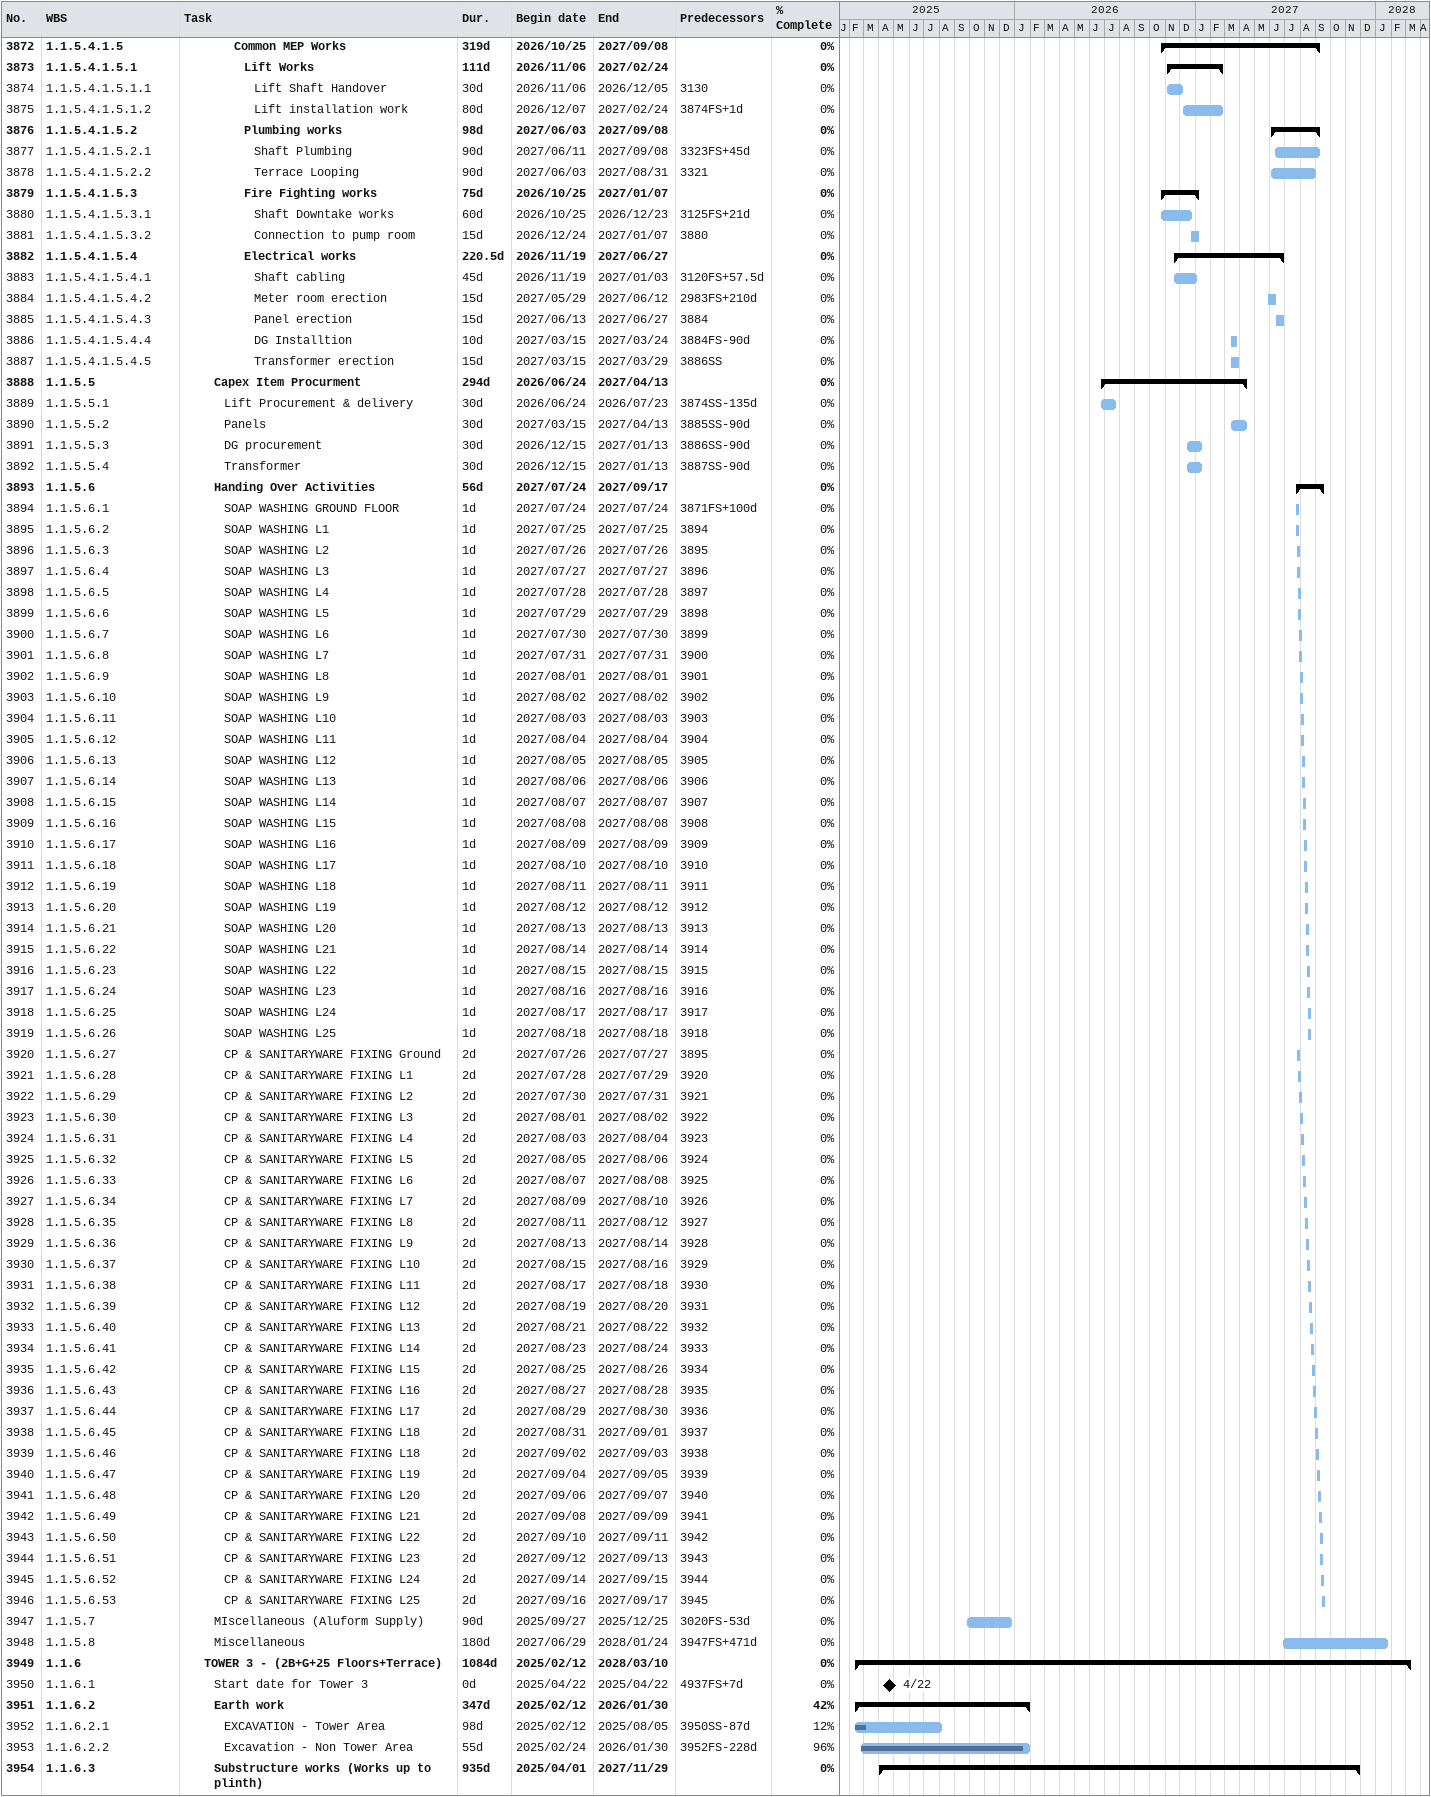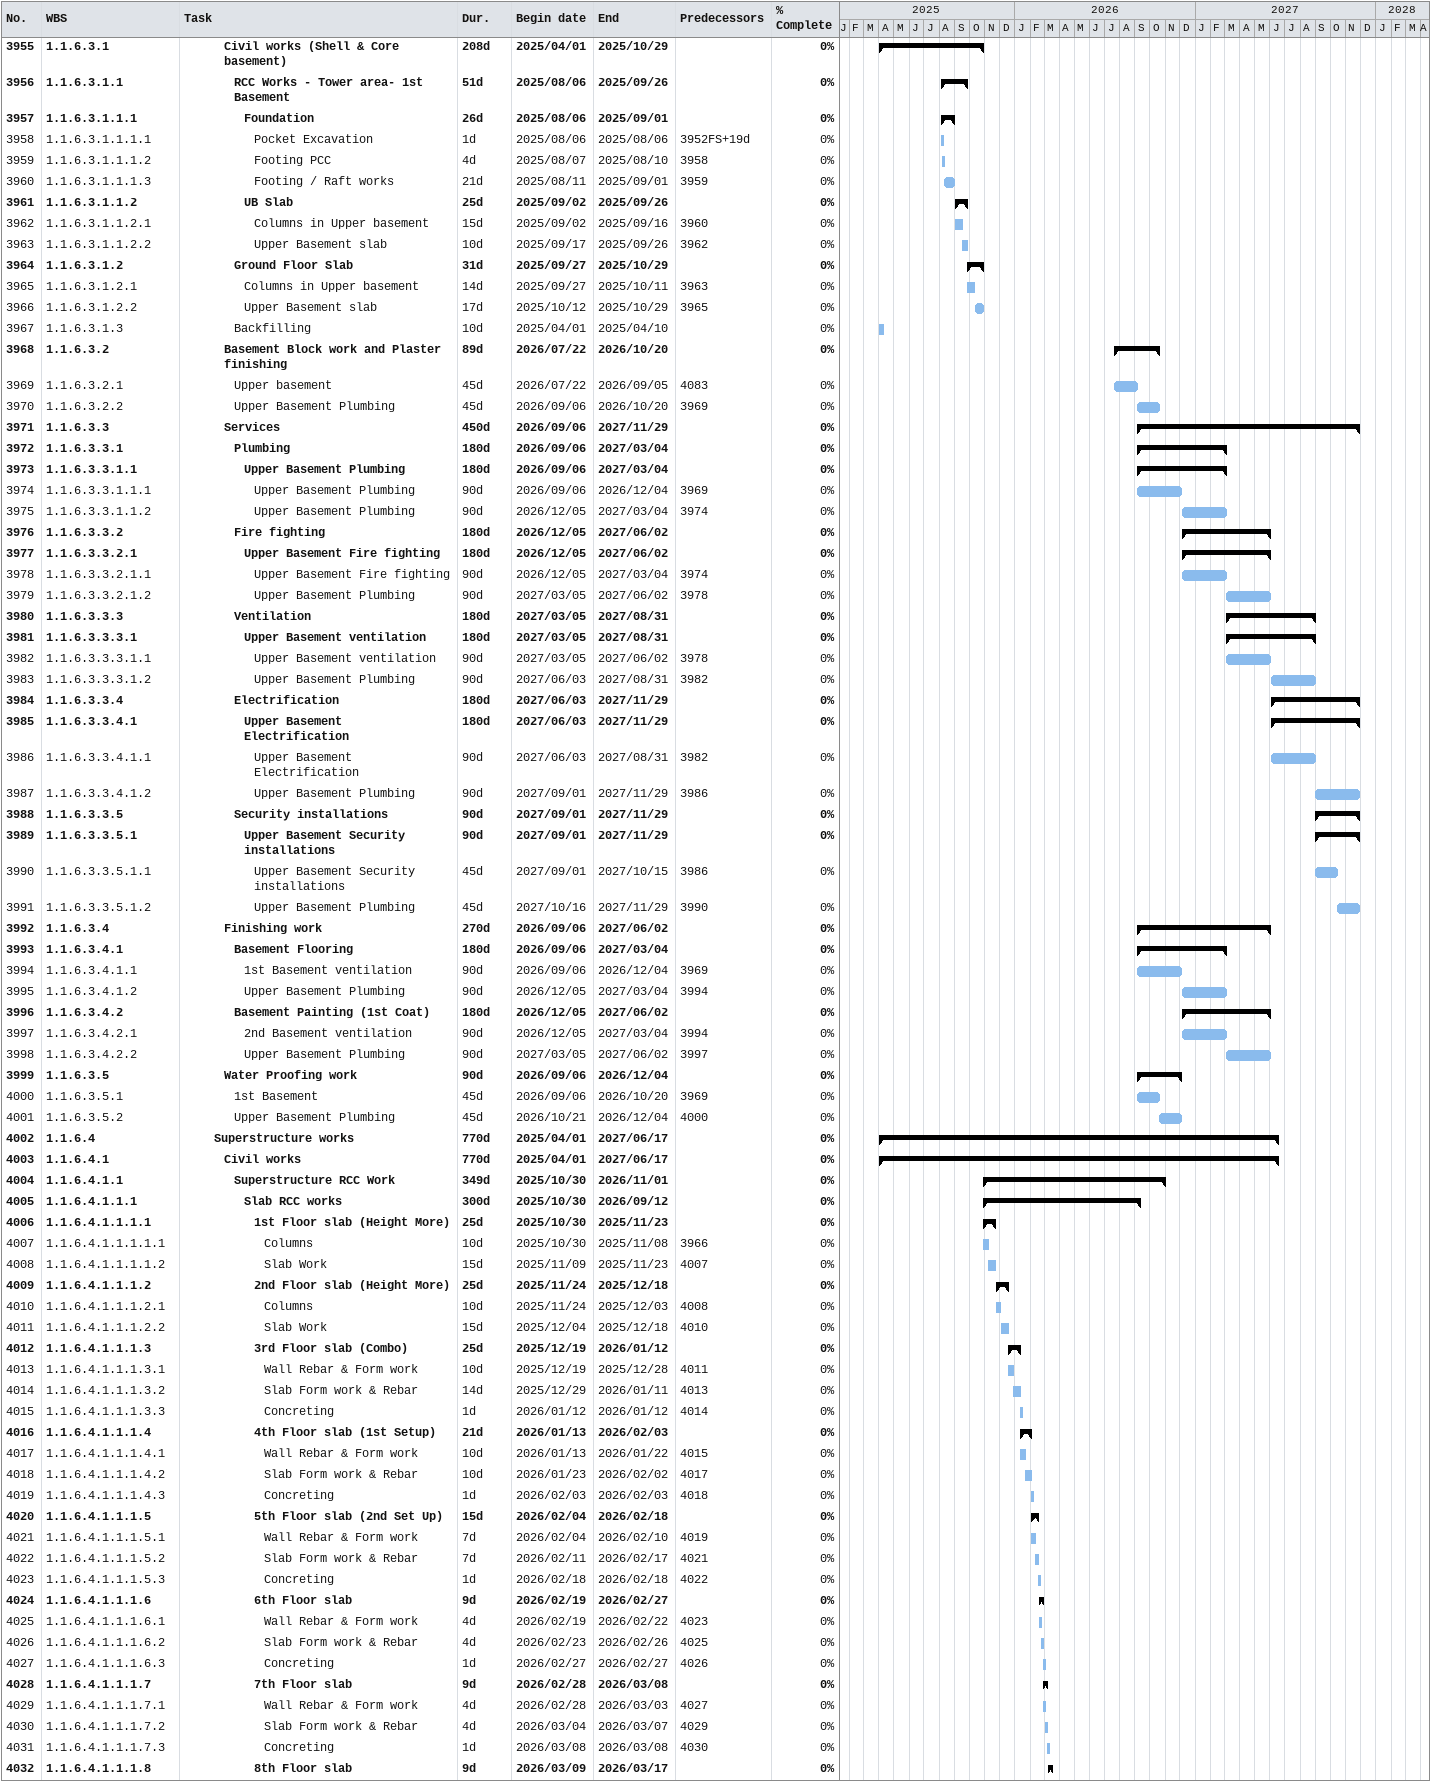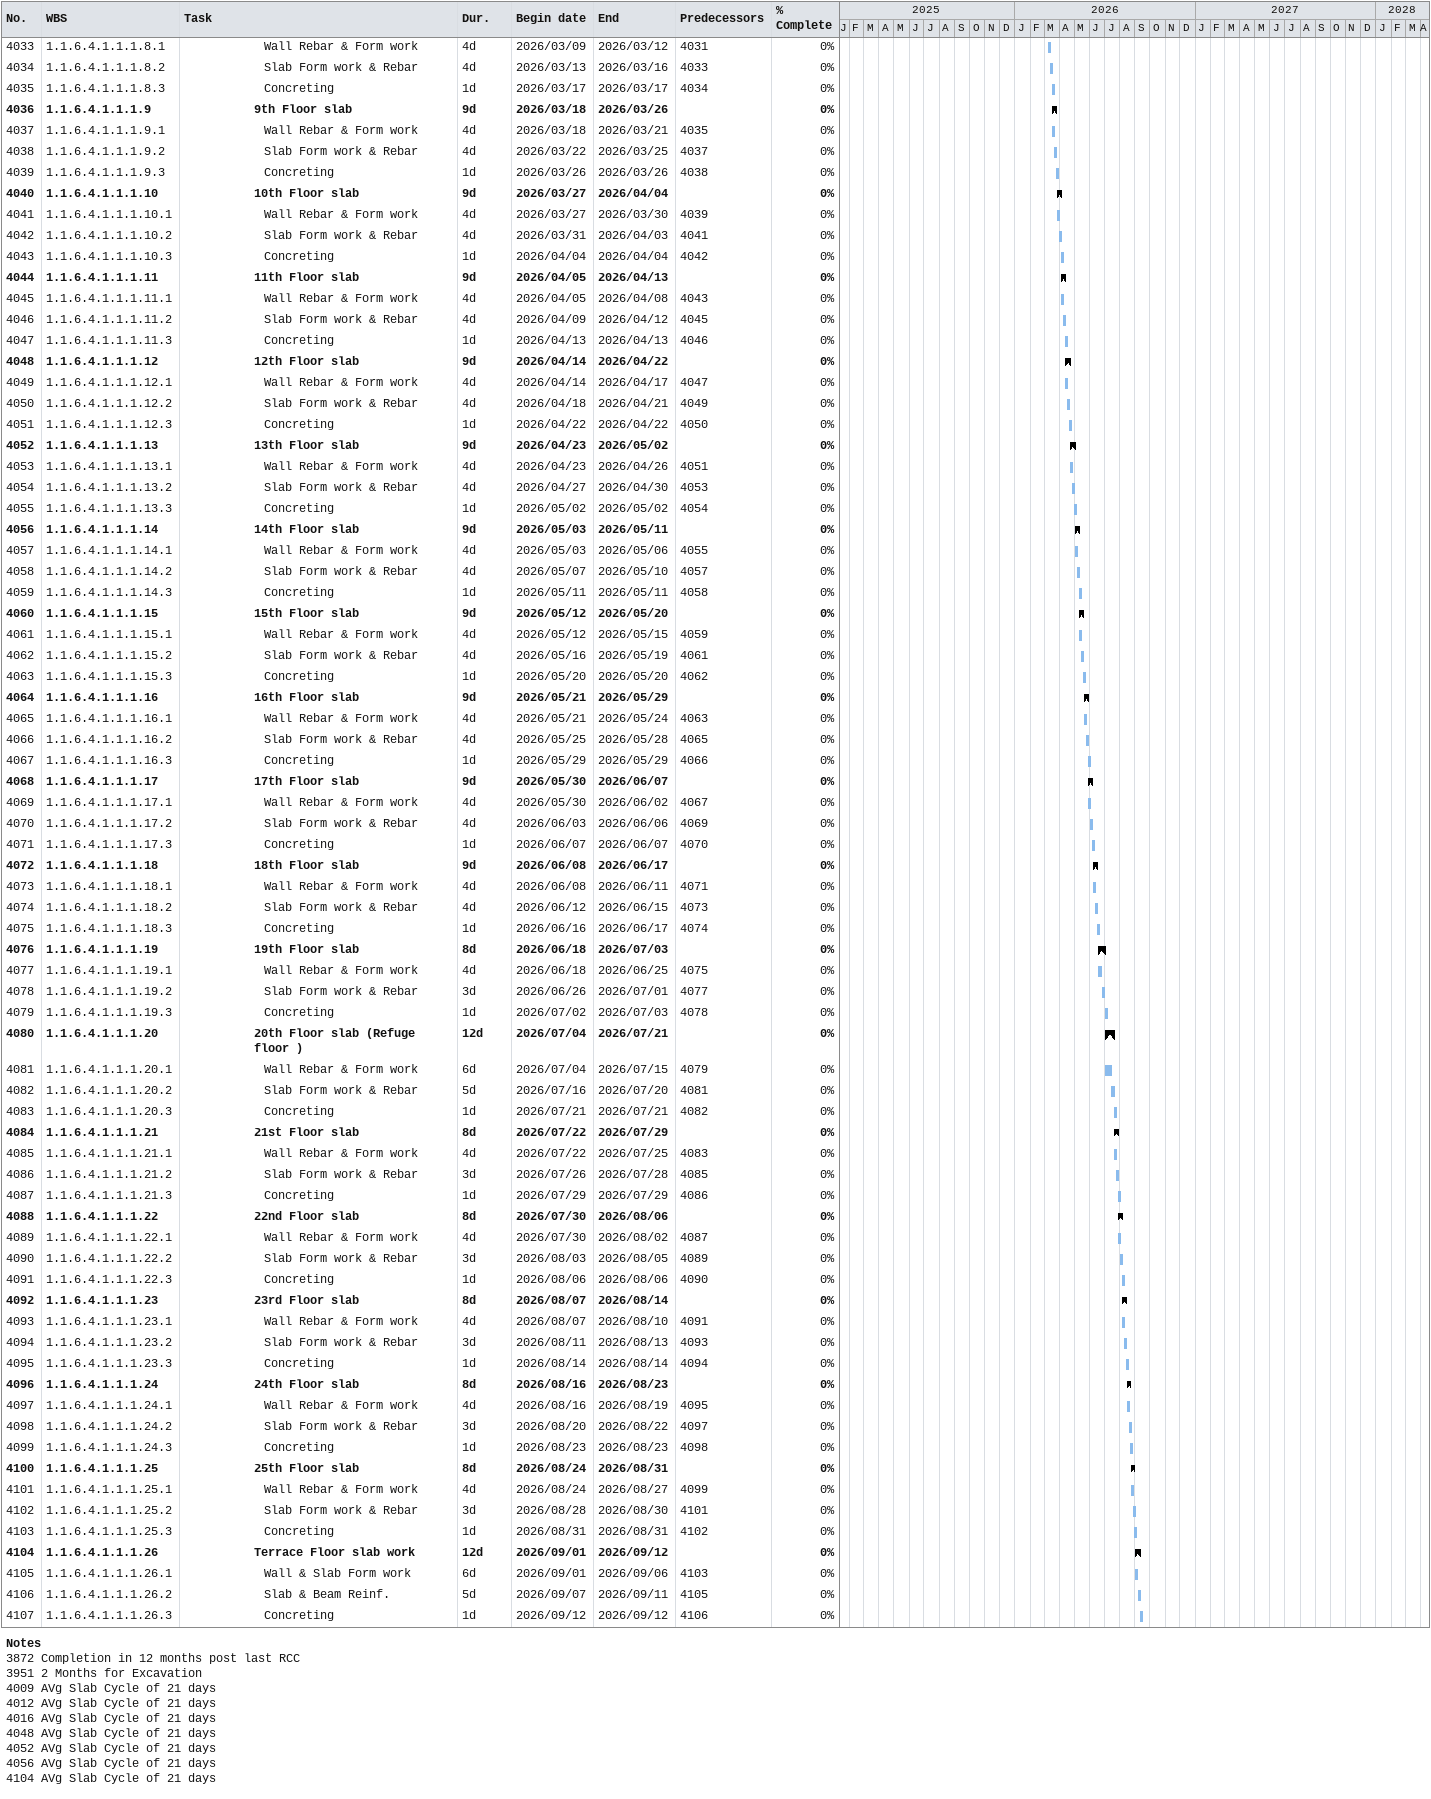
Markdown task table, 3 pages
| ID | WBS | Task | Duration | Start | Finish | Predecessors | % complete |
|---|---|---|---|---|---|---|---|
| 3872 | 1.1.5.4.1.5 | **Common MEP Works** | 319d | 2026-10-25 | 2027-09-08 |  | 0 |
| 3873 | 1.1.5.4.1.5.1 | **Lift Works** | 111d | 2026-11-06 | 2027-02-24 |  | 0 |
| 3874 | 1.1.5.4.1.5.1.1 | Lift Shaft Handover | 30d | 2026-11-06 | 2026-12-05 | 3130 | 0 |
| 3875 | 1.1.5.4.1.5.1.2 | Lift installation work | 80d | 2026-12-07 | 2027-02-24 | 3874FS+1d | 0 |
| 3876 | 1.1.5.4.1.5.2 | **Plumbing works** | 98d | 2027-06-03 | 2027-09-08 |  | 0 |
| 3877 | 1.1.5.4.1.5.2.1 | Shaft Plumbing | 90d | 2027-06-11 | 2027-09-08 | 3323FS+45d | 0 |
| 3878 | 1.1.5.4.1.5.2.2 | Terrace Looping | 90d | 2027-06-03 | 2027-08-31 | 3321 | 0 |
| 3879 | 1.1.5.4.1.5.3 | **Fire Fighting works** | 75d | 2026-10-25 | 2027-01-07 |  | 0 |
| 3880 | 1.1.5.4.1.5.3.1 | Shaft Downtake works | 60d | 2026-10-25 | 2026-12-23 | 3125FS+21d | 0 |
| 3881 | 1.1.5.4.1.5.3.2 | Connection to pump room | 15d | 2026-12-24 | 2027-01-07 | 3880 | 0 |
| 3882 | 1.1.5.4.1.5.4 | **Electrical works** | 220.5d | 2026-11-19 | 2027-06-27 |  | 0 |
| 3883 | 1.1.5.4.1.5.4.1 | Shaft cabling | 45d | 2026-11-19 | 2027-01-03 | 3120FS+57.5d | 0 |
| 3884 | 1.1.5.4.1.5.4.2 | Meter room erection | 15d | 2027-05-29 | 2027-06-12 | 2983FS+210d | 0 |
| 3885 | 1.1.5.4.1.5.4.3 | Panel erection | 15d | 2027-06-13 | 2027-06-27 | 3884 | 0 |
| 3886 | 1.1.5.4.1.5.4.4 | DG Installtion | 10d | 2027-03-15 | 2027-03-24 | 3884FS-90d | 0 |
| 3887 | 1.1.5.4.1.5.4.5 | Transformer erection | 15d | 2027-03-15 | 2027-03-29 | 3886SS | 0 |
| 3888 | 1.1.5.5 | **Capex Item Procurment** | 294d | 2026-06-24 | 2027-04-13 |  | 0 |
| 3889 | 1.1.5.5.1 | Lift Procurement & delivery | 30d | 2026-06-24 | 2026-07-23 | 3874SS-135d | 0 |
| 3890 | 1.1.5.5.2 | Panels | 30d | 2027-03-15 | 2027-04-13 | 3885SS-90d | 0 |
| 3891 | 1.1.5.5.3 | DG procurement | 30d | 2026-12-15 | 2027-01-13 | 3886SS-90d | 0 |
| 3892 | 1.1.5.5.4 | Transformer | 30d | 2026-12-15 | 2027-01-13 | 3887SS-90d | 0 |
| 3893 | 1.1.5.6 | **Handing Over Activities** | 56d | 2027-07-24 | 2027-09-17 |  | 0 |
| 3894 | 1.1.5.6.1 | SOAP WASHING GROUND FLOOR | 1d | 2027-07-24 | 2027-07-24 | 3871FS+100d | 0 |
| 3895 | 1.1.5.6.2 | SOAP WASHING L1 | 1d | 2027-07-25 | 2027-07-25 | 3894 | 0 |
| 3896 | 1.1.5.6.3 | SOAP WASHING L2 | 1d | 2027-07-26 | 2027-07-26 | 3895 | 0 |
| 3897 | 1.1.5.6.4 | SOAP WASHING L3 | 1d | 2027-07-27 | 2027-07-27 | 3896 | 0 |
| 3898 | 1.1.5.6.5 | SOAP WASHING L4 | 1d | 2027-07-28 | 2027-07-28 | 3897 | 0 |
| 3899 | 1.1.5.6.6 | SOAP WASHING L5 | 1d | 2027-07-29 | 2027-07-29 | 3898 | 0 |
| 3900 | 1.1.5.6.7 | SOAP WASHING L6 | 1d | 2027-07-30 | 2027-07-30 | 3899 | 0 |
| 3901 | 1.1.5.6.8 | SOAP WASHING L7 | 1d | 2027-07-31 | 2027-07-31 | 3900 | 0 |
| 3902 | 1.1.5.6.9 | SOAP WASHING L8 | 1d | 2027-08-01 | 2027-08-01 | 3901 | 0 |
| 3903 | 1.1.5.6.10 | SOAP WASHING L9 | 1d | 2027-08-02 | 2027-08-02 | 3902 | 0 |
| 3904 | 1.1.5.6.11 | SOAP WASHING L10 | 1d | 2027-08-03 | 2027-08-03 | 3903 | 0 |
| 3905 | 1.1.5.6.12 | SOAP WASHING L11 | 1d | 2027-08-04 | 2027-08-04 | 3904 | 0 |
| 3906 | 1.1.5.6.13 | SOAP WASHING L12 | 1d | 2027-08-05 | 2027-08-05 | 3905 | 0 |
| 3907 | 1.1.5.6.14 | SOAP WASHING L13 | 1d | 2027-08-06 | 2027-08-06 | 3906 | 0 |
| 3908 | 1.1.5.6.15 | SOAP WASHING L14 | 1d | 2027-08-07 | 2027-08-07 | 3907 | 0 |
| 3909 | 1.1.5.6.16 | SOAP WASHING L15 | 1d | 2027-08-08 | 2027-08-08 | 3908 | 0 |
| 3910 | 1.1.5.6.17 | SOAP WASHING L16 | 1d | 2027-08-09 | 2027-08-09 | 3909 | 0 |
| 3911 | 1.1.5.6.18 | SOAP WASHING L17 | 1d | 2027-08-10 | 2027-08-10 | 3910 | 0 |
| 3912 | 1.1.5.6.19 | SOAP WASHING L18 | 1d | 2027-08-11 | 2027-08-11 | 3911 | 0 |
| 3913 | 1.1.5.6.20 | SOAP WASHING L19 | 1d | 2027-08-12 | 2027-08-12 | 3912 | 0 |
| 3914 | 1.1.5.6.21 | SOAP WASHING L20 | 1d | 2027-08-13 | 2027-08-13 | 3913 | 0 |
| 3915 | 1.1.5.6.22 | SOAP WASHING L21 | 1d | 2027-08-14 | 2027-08-14 | 3914 | 0 |
| 3916 | 1.1.5.6.23 | SOAP WASHING L22 | 1d | 2027-08-15 | 2027-08-15 | 3915 | 0 |
| 3917 | 1.1.5.6.24 | SOAP WASHING L23 | 1d | 2027-08-16 | 2027-08-16 | 3916 | 0 |
| 3918 | 1.1.5.6.25 | SOAP WASHING L24 | 1d | 2027-08-17 | 2027-08-17 | 3917 | 0 |
| 3919 | 1.1.5.6.26 | SOAP WASHING L25 | 1d | 2027-08-18 | 2027-08-18 | 3918 | 0 |
| 3920 | 1.1.5.6.27 | CP & SANITARYWARE FIXING Ground | 2d | 2027-07-26 | 2027-07-27 | 3895 | 0 |
| 3921 | 1.1.5.6.28 | CP & SANITARYWARE FIXING L1 | 2d | 2027-07-28 | 2027-07-29 | 3920 | 0 |
| 3922 | 1.1.5.6.29 | CP & SANITARYWARE FIXING L2 | 2d | 2027-07-30 | 2027-07-31 | 3921 | 0 |
| 3923 | 1.1.5.6.30 | CP & SANITARYWARE FIXING L3 | 2d | 2027-08-01 | 2027-08-02 | 3922 | 0 |
| 3924 | 1.1.5.6.31 | CP & SANITARYWARE FIXING L4 | 2d | 2027-08-03 | 2027-08-04 | 3923 | 0 |
| 3925 | 1.1.5.6.32 | CP & SANITARYWARE FIXING L5 | 2d | 2027-08-05 | 2027-08-06 | 3924 | 0 |
| 3926 | 1.1.5.6.33 | CP & SANITARYWARE FIXING L6 | 2d | 2027-08-07 | 2027-08-08 | 3925 | 0 |
| 3927 | 1.1.5.6.34 | CP & SANITARYWARE FIXING L7 | 2d | 2027-08-09 | 2027-08-10 | 3926 | 0 |
| 3928 | 1.1.5.6.35 | CP & SANITARYWARE FIXING L8 | 2d | 2027-08-11 | 2027-08-12 | 3927 | 0 |
| 3929 | 1.1.5.6.36 | CP & SANITARYWARE FIXING L9 | 2d | 2027-08-13 | 2027-08-14 | 3928 | 0 |
| 3930 | 1.1.5.6.37 | CP & SANITARYWARE FIXING L10 | 2d | 2027-08-15 | 2027-08-16 | 3929 | 0 |
| 3931 | 1.1.5.6.38 | CP & SANITARYWARE FIXING L11 | 2d | 2027-08-17 | 2027-08-18 | 3930 | 0 |
| 3932 | 1.1.5.6.39 | CP & SANITARYWARE FIXING L12 | 2d | 2027-08-19 | 2027-08-20 | 3931 | 0 |
| 3933 | 1.1.5.6.40 | CP & SANITARYWARE FIXING L13 | 2d | 2027-08-21 | 2027-08-22 | 3932 | 0 |
| 3934 | 1.1.5.6.41 | CP & SANITARYWARE FIXING L14 | 2d | 2027-08-23 | 2027-08-24 | 3933 | 0 |
| 3935 | 1.1.5.6.42 | CP & SANITARYWARE FIXING L15 | 2d | 2027-08-25 | 2027-08-26 | 3934 | 0 |
| 3936 | 1.1.5.6.43 | CP & SANITARYWARE FIXING L16 | 2d | 2027-08-27 | 2027-08-28 | 3935 | 0 |
| 3937 | 1.1.5.6.44 | CP & SANITARYWARE FIXING L17 | 2d | 2027-08-29 | 2027-08-30 | 3936 | 0 |
| 3938 | 1.1.5.6.45 | CP & SANITARYWARE FIXING L18 | 2d | 2027-08-31 | 2027-09-01 | 3937 | 0 |
| 3939 | 1.1.5.6.46 | CP & SANITARYWARE FIXING L18 | 2d | 2027-09-02 | 2027-09-03 | 3938 | 0 |
| 3940 | 1.1.5.6.47 | CP & SANITARYWARE FIXING L19 | 2d | 2027-09-04 | 2027-09-05 | 3939 | 0 |
| 3941 | 1.1.5.6.48 | CP & SANITARYWARE FIXING L20 | 2d | 2027-09-06 | 2027-09-07 | 3940 | 0 |
| 3942 | 1.1.5.6.49 | CP & SANITARYWARE FIXING L21 | 2d | 2027-09-08 | 2027-09-09 | 3941 | 0 |
| 3943 | 1.1.5.6.50 | CP & SANITARYWARE FIXING L22 | 2d | 2027-09-10 | 2027-09-11 | 3942 | 0 |
| 3944 | 1.1.5.6.51 | CP & SANITARYWARE FIXING L23 | 2d | 2027-09-12 | 2027-09-13 | 3943 | 0 |
| 3945 | 1.1.5.6.52 | CP & SANITARYWARE FIXING L24 | 2d | 2027-09-14 | 2027-09-15 | 3944 | 0 |
| 3946 | 1.1.5.6.53 | CP & SANITARYWARE FIXING L25 | 2d | 2027-09-16 | 2027-09-17 | 3945 | 0 |
| 3947 | 1.1.5.7 | MIscellaneous (Aluform Supply) | 90d | 2025-09-27 | 2025-12-25 | 3020FS-53d | 0 |
| 3948 | 1.1.5.8 | Miscellaneous | 180d | 2027-06-29 | 2028-01-24 | 3947FS+471d | 0 |
| 3949 | 1.1.6 | **TOWER 3 - (2B+G+25 Floors+Terrace)** | 1084d | 2025-02-12 | 2028-03-10 |  | 0 |
| 3950 | 1.1.6.1 | Start date for Tower 3 | 0d | 2025-04-22 | 2025-04-22 | 4937FS+7d | 0 |
| 3951 | 1.1.6.2 | **Earth work** | 347d | 2025-02-12 | 2026-01-30 |  | 42 |
| 3952 | 1.1.6.2.1 | EXCAVATION - Tower Area | 98d | 2025-02-12 | 2025-08-05 | 3950SS-87d | 12 |
| 3953 | 1.1.6.2.2 | Excavation - Non Tower Area | 55d | 2025-02-24 | 2026-01-30 | 3952FS-228d | 96 |
| 3954 | 1.1.6.3 | **Substructure works (Works up to plinth)** | 935d | 2025-04-01 | 2027-11-29 |  | 0 |
| 3955 | 1.1.6.3.1 | **Civil works (Shell & Core basement)** | 208d | 2025-04-01 | 2025-10-29 |  | 0 |
| 3956 | 1.1.6.3.1.1 | **RCC Works - Tower area- 1st Basement** | 51d | 2025-08-06 | 2025-09-26 |  | 0 |
| 3957 | 1.1.6.3.1.1.1 | **Foundation** | 26d | 2025-08-06 | 2025-09-01 |  | 0 |
| 3958 | 1.1.6.3.1.1.1.1 | Pocket Excavation | 1d | 2025-08-06 | 2025-08-06 | 3952FS+19d | 0 |
| 3959 | 1.1.6.3.1.1.1.2 | Footing PCC | 4d | 2025-08-07 | 2025-08-10 | 3958 | 0 |
| 3960 | 1.1.6.3.1.1.1.3 | Footing / Raft works | 21d | 2025-08-11 | 2025-09-01 | 3959 | 0 |
| 3961 | 1.1.6.3.1.1.2 | **UB Slab** | 25d | 2025-09-02 | 2025-09-26 |  | 0 |
| 3962 | 1.1.6.3.1.1.2.1 | Columns in Upper basement | 15d | 2025-09-02 | 2025-09-16 | 3960 | 0 |
| 3963 | 1.1.6.3.1.1.2.2 | Upper Basement slab | 10d | 2025-09-17 | 2025-09-26 | 3962 | 0 |
| 3964 | 1.1.6.3.1.2 | **Ground Floor Slab** | 31d | 2025-09-27 | 2025-10-29 |  | 0 |
| 3965 | 1.1.6.3.1.2.1 | Columns in Upper basement | 14d | 2025-09-27 | 2025-10-11 | 3963 | 0 |
| 3966 | 1.1.6.3.1.2.2 | Upper Basement slab | 17d | 2025-10-12 | 2025-10-29 | 3965 | 0 |
| 3967 | 1.1.6.3.1.3 | Backfilling | 10d | 2025-04-01 | 2025-04-10 |  | 0 |
| 3968 | 1.1.6.3.2 | **Basement Block work and Plaster finishing** | 89d | 2026-07-22 | 2026-10-20 |  | 0 |
| 3969 | 1.1.6.3.2.1 | Upper basement | 45d | 2026-07-22 | 2026-09-05 | 4083 | 0 |
| 3970 | 1.1.6.3.2.2 | Upper Basement Plumbing | 45d | 2026-09-06 | 2026-10-20 | 3969 | 0 |
| 3971 | 1.1.6.3.3 | **Services** | 450d | 2026-09-06 | 2027-11-29 |  | 0 |
| 3972 | 1.1.6.3.3.1 | **Plumbing** | 180d | 2026-09-06 | 2027-03-04 |  | 0 |
| 3973 | 1.1.6.3.3.1.1 | **Upper Basement Plumbing** | 180d | 2026-09-06 | 2027-03-04 |  | 0 |
| 3974 | 1.1.6.3.3.1.1.1 | Upper Basement Plumbing | 90d | 2026-09-06 | 2026-12-04 | 3969 | 0 |
| 3975 | 1.1.6.3.3.1.1.2 | Upper Basement Plumbing | 90d | 2026-12-05 | 2027-03-04 | 3974 | 0 |
| 3976 | 1.1.6.3.3.2 | **Fire fighting** | 180d | 2026-12-05 | 2027-06-02 |  | 0 |
| 3977 | 1.1.6.3.3.2.1 | **Upper Basement Fire fighting** | 180d | 2026-12-05 | 2027-06-02 |  | 0 |
| 3978 | 1.1.6.3.3.2.1.1 | Upper Basement Fire fighting | 90d | 2026-12-05 | 2027-03-04 | 3974 | 0 |
| 3979 | 1.1.6.3.3.2.1.2 | Upper Basement Plumbing | 90d | 2027-03-05 | 2027-06-02 | 3978 | 0 |
| 3980 | 1.1.6.3.3.3 | **Ventilation** | 180d | 2027-03-05 | 2027-08-31 |  | 0 |
| 3981 | 1.1.6.3.3.3.1 | **Upper Basement ventilation** | 180d | 2027-03-05 | 2027-08-31 |  | 0 |
| 3982 | 1.1.6.3.3.3.1.1 | Upper Basement ventilation | 90d | 2027-03-05 | 2027-06-02 | 3978 | 0 |
| 3983 | 1.1.6.3.3.3.1.2 | Upper Basement Plumbing | 90d | 2027-06-03 | 2027-08-31 | 3982 | 0 |
| 3984 | 1.1.6.3.3.4 | **Electrification** | 180d | 2027-06-03 | 2027-11-29 |  | 0 |
| 3985 | 1.1.6.3.3.4.1 | **Upper Basement Electrification** | 180d | 2027-06-03 | 2027-11-29 |  | 0 |
| 3986 | 1.1.6.3.3.4.1.1 | Upper Basement Electrification | 90d | 2027-06-03 | 2027-08-31 | 3982 | 0 |
| 3987 | 1.1.6.3.3.4.1.2 | Upper Basement Plumbing | 90d | 2027-09-01 | 2027-11-29 | 3986 | 0 |
| 3988 | 1.1.6.3.3.5 | **Security installations** | 90d | 2027-09-01 | 2027-11-29 |  | 0 |
| 3989 | 1.1.6.3.3.5.1 | **Upper Basement Security installations** | 90d | 2027-09-01 | 2027-11-29 |  | 0 |
| 3990 | 1.1.6.3.3.5.1.1 | Upper Basement Security installations | 45d | 2027-09-01 | 2027-10-15 | 3986 | 0 |
| 3991 | 1.1.6.3.3.5.1.2 | Upper Basement Plumbing | 45d | 2027-10-16 | 2027-11-29 | 3990 | 0 |
| 3992 | 1.1.6.3.4 | **Finishing work** | 270d | 2026-09-06 | 2027-06-02 |  | 0 |
| 3993 | 1.1.6.3.4.1 | **Basement Flooring** | 180d | 2026-09-06 | 2027-03-04 |  | 0 |
| 3994 | 1.1.6.3.4.1.1 | 1st Basement ventilation | 90d | 2026-09-06 | 2026-12-04 | 3969 | 0 |
| 3995 | 1.1.6.3.4.1.2 | Upper Basement Plumbing | 90d | 2026-12-05 | 2027-03-04 | 3994 | 0 |
| 3996 | 1.1.6.3.4.2 | **Basement Painting (1st Coat)** | 180d | 2026-12-05 | 2027-06-02 |  | 0 |
| 3997 | 1.1.6.3.4.2.1 | 2nd Basement ventilation | 90d | 2026-12-05 | 2027-03-04 | 3994 | 0 |
| 3998 | 1.1.6.3.4.2.2 | Upper Basement Plumbing | 90d | 2027-03-05 | 2027-06-02 | 3997 | 0 |
| 3999 | 1.1.6.3.5 | **Water Proofing work** | 90d | 2026-09-06 | 2026-12-04 |  | 0 |
| 4000 | 1.1.6.3.5.1 | 1st Basement | 45d | 2026-09-06 | 2026-10-20 | 3969 | 0 |
| 4001 | 1.1.6.3.5.2 | Upper Basement Plumbing | 45d | 2026-10-21 | 2026-12-04 | 4000 | 0 |
| 4002 | 1.1.6.4 | **Superstructure works** | 770d | 2025-04-01 | 2027-06-17 |  | 0 |
| 4003 | 1.1.6.4.1 | **Civil works** | 770d | 2025-04-01 | 2027-06-17 |  | 0 |
| 4004 | 1.1.6.4.1.1 | **Superstructure RCC Work** | 349d | 2025-10-30 | 2026-11-01 |  | 0 |
| 4005 | 1.1.6.4.1.1.1 | **Slab RCC works** | 300d | 2025-10-30 | 2026-09-12 |  | 0 |
| 4006 | 1.1.6.4.1.1.1.1 | **1st Floor slab (Height More)** | 25d | 2025-10-30 | 2025-11-23 |  | 0 |
| 4007 | 1.1.6.4.1.1.1.1.1 | Columns | 10d | 2025-10-30 | 2025-11-08 | 3966 | 0 |
| 4008 | 1.1.6.4.1.1.1.1.2 | Slab Work | 15d | 2025-11-09 | 2025-11-23 | 4007 | 0 |
| 4009 | 1.1.6.4.1.1.1.2 | **2nd Floor slab (Height More)** | 25d | 2025-11-24 | 2025-12-18 |  | 0 |
| 4010 | 1.1.6.4.1.1.1.2.1 | Columns | 10d | 2025-11-24 | 2025-12-03 | 4008 | 0 |
| 4011 | 1.1.6.4.1.1.1.2.2 | Slab Work | 15d | 2025-12-04 | 2025-12-18 | 4010 | 0 |
| 4012 | 1.1.6.4.1.1.1.3 | **3rd Floor slab (Combo)** | 25d | 2025-12-19 | 2026-01-12 |  | 0 |
| 4013 | 1.1.6.4.1.1.1.3.1 | Wall Rebar & Form work | 10d | 2025-12-19 | 2025-12-28 | 4011 | 0 |
| 4014 | 1.1.6.4.1.1.1.3.2 | Slab Form work & Rebar | 14d | 2025-12-29 | 2026-01-11 | 4013 | 0 |
| 4015 | 1.1.6.4.1.1.1.3.3 | Concreting | 1d | 2026-01-12 | 2026-01-12 | 4014 | 0 |
| 4016 | 1.1.6.4.1.1.1.4 | **4th Floor slab (1st Setup)** | 21d | 2026-01-13 | 2026-02-03 |  | 0 |
| 4017 | 1.1.6.4.1.1.1.4.1 | Wall Rebar & Form work | 10d | 2026-01-13 | 2026-01-22 | 4015 | 0 |
| 4018 | 1.1.6.4.1.1.1.4.2 | Slab Form work & Rebar | 10d | 2026-01-23 | 2026-02-02 | 4017 | 0 |
| 4019 | 1.1.6.4.1.1.1.4.3 | Concreting | 1d | 2026-02-03 | 2026-02-03 | 4018 | 0 |
| 4020 | 1.1.6.4.1.1.1.5 | **5th Floor slab (2nd Set Up)** | 15d | 2026-02-04 | 2026-02-18 |  | 0 |
| 4021 | 1.1.6.4.1.1.1.5.1 | Wall Rebar & Form work | 7d | 2026-02-04 | 2026-02-10 | 4019 | 0 |
| 4022 | 1.1.6.4.1.1.1.5.2 | Slab Form work & Rebar | 7d | 2026-02-11 | 2026-02-17 | 4021 | 0 |
| 4023 | 1.1.6.4.1.1.1.5.3 | Concreting | 1d | 2026-02-18 | 2026-02-18 | 4022 | 0 |
| 4024 | 1.1.6.4.1.1.1.6 | **6th Floor slab** | 9d | 2026-02-19 | 2026-02-27 |  | 0 |
| 4025 | 1.1.6.4.1.1.1.6.1 | Wall Rebar & Form work | 4d | 2026-02-19 | 2026-02-22 | 4023 | 0 |
| 4026 | 1.1.6.4.1.1.1.6.2 | Slab Form work & Rebar | 4d | 2026-02-23 | 2026-02-26 | 4025 | 0 |
| 4027 | 1.1.6.4.1.1.1.6.3 | Concreting | 1d | 2026-02-27 | 2026-02-27 | 4026 | 0 |
| 4028 | 1.1.6.4.1.1.1.7 | **7th Floor slab** | 9d | 2026-02-28 | 2026-03-08 |  | 0 |
| 4029 | 1.1.6.4.1.1.1.7.1 | Wall Rebar & Form work | 4d | 2026-02-28 | 2026-03-03 | 4027 | 0 |
| 4030 | 1.1.6.4.1.1.1.7.2 | Slab Form work & Rebar | 4d | 2026-03-04 | 2026-03-07 | 4029 | 0 |
| 4031 | 1.1.6.4.1.1.1.7.3 | Concreting | 1d | 2026-03-08 | 2026-03-08 | 4030 | 0 |
| 4032 | 1.1.6.4.1.1.1.8 | **8th Floor slab** | 9d | 2026-03-09 | 2026-03-17 |  | 0 |
| 4033 | 1.1.6.4.1.1.1.8.1 | Wall Rebar & Form work | 4d | 2026-03-09 | 2026-03-12 | 4031 | 0 |
| 4034 | 1.1.6.4.1.1.1.8.2 | Slab Form work & Rebar | 4d | 2026-03-13 | 2026-03-16 | 4033 | 0 |
| 4035 | 1.1.6.4.1.1.1.8.3 | Concreting | 1d | 2026-03-17 | 2026-03-17 | 4034 | 0 |
| 4036 | 1.1.6.4.1.1.1.9 | **9th Floor slab** | 9d | 2026-03-18 | 2026-03-26 |  | 0 |
| 4037 | 1.1.6.4.1.1.1.9.1 | Wall Rebar & Form work | 4d | 2026-03-18 | 2026-03-21 | 4035 | 0 |
| 4038 | 1.1.6.4.1.1.1.9.2 | Slab Form work & Rebar | 4d | 2026-03-22 | 2026-03-25 | 4037 | 0 |
| 4039 | 1.1.6.4.1.1.1.9.3 | Concreting | 1d | 2026-03-26 | 2026-03-26 | 4038 | 0 |
| 4040 | 1.1.6.4.1.1.1.10 | **10th Floor slab** | 9d | 2026-03-27 | 2026-04-04 |  | 0 |
| 4041 | 1.1.6.4.1.1.1.10.1 | Wall Rebar & Form work | 4d | 2026-03-27 | 2026-03-30 | 4039 | 0 |
| 4042 | 1.1.6.4.1.1.1.10.2 | Slab Form work & Rebar | 4d | 2026-03-31 | 2026-04-03 | 4041 | 0 |
| 4043 | 1.1.6.4.1.1.1.10.3 | Concreting | 1d | 2026-04-04 | 2026-04-04 | 4042 | 0 |
| 4044 | 1.1.6.4.1.1.1.11 | **11th Floor slab** | 9d | 2026-04-05 | 2026-04-13 |  | 0 |
| 4045 | 1.1.6.4.1.1.1.11.1 | Wall Rebar & Form work | 4d | 2026-04-05 | 2026-04-08 | 4043 | 0 |
| 4046 | 1.1.6.4.1.1.1.11.2 | Slab Form work & Rebar | 4d | 2026-04-09 | 2026-04-12 | 4045 | 0 |
| 4047 | 1.1.6.4.1.1.1.11.3 | Concreting | 1d | 2026-04-13 | 2026-04-13 | 4046 | 0 |
| 4048 | 1.1.6.4.1.1.1.12 | **12th Floor slab** | 9d | 2026-04-14 | 2026-04-22 |  | 0 |
| 4049 | 1.1.6.4.1.1.1.12.1 | Wall Rebar & Form work | 4d | 2026-04-14 | 2026-04-17 | 4047 | 0 |
| 4050 | 1.1.6.4.1.1.1.12.2 | Slab Form work & Rebar | 4d | 2026-04-18 | 2026-04-21 | 4049 | 0 |
| 4051 | 1.1.6.4.1.1.1.12.3 | Concreting | 1d | 2026-04-22 | 2026-04-22 | 4050 | 0 |
| 4052 | 1.1.6.4.1.1.1.13 | **13th Floor slab** | 9d | 2026-04-23 | 2026-05-02 |  | 0 |
| 4053 | 1.1.6.4.1.1.1.13.1 | Wall Rebar & Form work | 4d | 2026-04-23 | 2026-04-26 | 4051 | 0 |
| 4054 | 1.1.6.4.1.1.1.13.2 | Slab Form work & Rebar | 4d | 2026-04-27 | 2026-04-30 | 4053 | 0 |
| 4055 | 1.1.6.4.1.1.1.13.3 | Concreting | 1d | 2026-05-02 | 2026-05-02 | 4054 | 0 |
| 4056 | 1.1.6.4.1.1.1.14 | **14th Floor slab** | 9d | 2026-05-03 | 2026-05-11 |  | 0 |
| 4057 | 1.1.6.4.1.1.1.14.1 | Wall Rebar & Form work | 4d | 2026-05-03 | 2026-05-06 | 4055 | 0 |
| 4058 | 1.1.6.4.1.1.1.14.2 | Slab Form work & Rebar | 4d | 2026-05-07 | 2026-05-10 | 4057 | 0 |
| 4059 | 1.1.6.4.1.1.1.14.3 | Concreting | 1d | 2026-05-11 | 2026-05-11 | 4058 | 0 |
| 4060 | 1.1.6.4.1.1.1.15 | **15th Floor slab** | 9d | 2026-05-12 | 2026-05-20 |  | 0 |
| 4061 | 1.1.6.4.1.1.1.15.1 | Wall Rebar & Form work | 4d | 2026-05-12 | 2026-05-15 | 4059 | 0 |
| 4062 | 1.1.6.4.1.1.1.15.2 | Slab Form work & Rebar | 4d | 2026-05-16 | 2026-05-19 | 4061 | 0 |
| 4063 | 1.1.6.4.1.1.1.15.3 | Concreting | 1d | 2026-05-20 | 2026-05-20 | 4062 | 0 |
| 4064 | 1.1.6.4.1.1.1.16 | **16th Floor slab** | 9d | 2026-05-21 | 2026-05-29 |  | 0 |
| 4065 | 1.1.6.4.1.1.1.16.1 | Wall Rebar & Form work | 4d | 2026-05-21 | 2026-05-24 | 4063 | 0 |
| 4066 | 1.1.6.4.1.1.1.16.2 | Slab Form work & Rebar | 4d | 2026-05-25 | 2026-05-28 | 4065 | 0 |
| 4067 | 1.1.6.4.1.1.1.16.3 | Concreting | 1d | 2026-05-29 | 2026-05-29 | 4066 | 0 |
| 4068 | 1.1.6.4.1.1.1.17 | **17th Floor slab** | 9d | 2026-05-30 | 2026-06-07 |  | 0 |
| 4069 | 1.1.6.4.1.1.1.17.1 | Wall Rebar & Form work | 4d | 2026-05-30 | 2026-06-02 | 4067 | 0 |
| 4070 | 1.1.6.4.1.1.1.17.2 | Slab Form work & Rebar | 4d | 2026-06-03 | 2026-06-06 | 4069 | 0 |
| 4071 | 1.1.6.4.1.1.1.17.3 | Concreting | 1d | 2026-06-07 | 2026-06-07 | 4070 | 0 |
| 4072 | 1.1.6.4.1.1.1.18 | **18th Floor slab** | 9d | 2026-06-08 | 2026-06-17 |  | 0 |
| 4073 | 1.1.6.4.1.1.1.18.1 | Wall Rebar & Form work | 4d | 2026-06-08 | 2026-06-11 | 4071 | 0 |
| 4074 | 1.1.6.4.1.1.1.18.2 | Slab Form work & Rebar | 4d | 2026-06-12 | 2026-06-15 | 4073 | 0 |
| 4075 | 1.1.6.4.1.1.1.18.3 | Concreting | 1d | 2026-06-16 | 2026-06-17 | 4074 | 0 |
| 4076 | 1.1.6.4.1.1.1.19 | **19th Floor slab** | 8d | 2026-06-18 | 2026-07-03 |  | 0 |
| 4077 | 1.1.6.4.1.1.1.19.1 | Wall Rebar & Form work | 4d | 2026-06-18 | 2026-06-25 | 4075 | 0 |
| 4078 | 1.1.6.4.1.1.1.19.2 | Slab Form work & Rebar | 3d | 2026-06-26 | 2026-07-01 | 4077 | 0 |
| 4079 | 1.1.6.4.1.1.1.19.3 | Concreting | 1d | 2026-07-02 | 2026-07-03 | 4078 | 0 |
| 4080 | 1.1.6.4.1.1.1.20 | **20th Floor slab (Refuge floor )** | 12d | 2026-07-04 | 2026-07-21 |  | 0 |
| 4081 | 1.1.6.4.1.1.1.20.1 | Wall Rebar & Form work | 6d | 2026-07-04 | 2026-07-15 | 4079 | 0 |
| 4082 | 1.1.6.4.1.1.1.20.2 | Slab Form work & Rebar | 5d | 2026-07-16 | 2026-07-20 | 4081 | 0 |
| 4083 | 1.1.6.4.1.1.1.20.3 | Concreting | 1d | 2026-07-21 | 2026-07-21 | 4082 | 0 |
| 4084 | 1.1.6.4.1.1.1.21 | **21st Floor slab** | 8d | 2026-07-22 | 2026-07-29 |  | 0 |
| 4085 | 1.1.6.4.1.1.1.21.1 | Wall Rebar & Form work | 4d | 2026-07-22 | 2026-07-25 | 4083 | 0 |
| 4086 | 1.1.6.4.1.1.1.21.2 | Slab Form work & Rebar | 3d | 2026-07-26 | 2026-07-28 | 4085 | 0 |
| 4087 | 1.1.6.4.1.1.1.21.3 | Concreting | 1d | 2026-07-29 | 2026-07-29 | 4086 | 0 |
| 4088 | 1.1.6.4.1.1.1.22 | **22nd Floor slab** | 8d | 2026-07-30 | 2026-08-06 |  | 0 |
| 4089 | 1.1.6.4.1.1.1.22.1 | Wall Rebar & Form work | 4d | 2026-07-30 | 2026-08-02 | 4087 | 0 |
| 4090 | 1.1.6.4.1.1.1.22.2 | Slab Form work & Rebar | 3d | 2026-08-03 | 2026-08-05 | 4089 | 0 |
| 4091 | 1.1.6.4.1.1.1.22.3 | Concreting | 1d | 2026-08-06 | 2026-08-06 | 4090 | 0 |
| 4092 | 1.1.6.4.1.1.1.23 | **23rd Floor slab** | 8d | 2026-08-07 | 2026-08-14 |  | 0 |
| 4093 | 1.1.6.4.1.1.1.23.1 | Wall Rebar & Form work | 4d | 2026-08-07 | 2026-08-10 | 4091 | 0 |
| 4094 | 1.1.6.4.1.1.1.23.2 | Slab Form work & Rebar | 3d | 2026-08-11 | 2026-08-13 | 4093 | 0 |
| 4095 | 1.1.6.4.1.1.1.23.3 | Concreting | 1d | 2026-08-14 | 2026-08-14 | 4094 | 0 |
| 4096 | 1.1.6.4.1.1.1.24 | **24th Floor slab** | 8d | 2026-08-16 | 2026-08-23 |  | 0 |
| 4097 | 1.1.6.4.1.1.1.24.1 | Wall Rebar & Form work | 4d | 2026-08-16 | 2026-08-19 | 4095 | 0 |
| 4098 | 1.1.6.4.1.1.1.24.2 | Slab Form work & Rebar | 3d | 2026-08-20 | 2026-08-22 | 4097 | 0 |
| 4099 | 1.1.6.4.1.1.1.24.3 | Concreting | 1d | 2026-08-23 | 2026-08-23 | 4098 | 0 |
| 4100 | 1.1.6.4.1.1.1.25 | **25th Floor slab** | 8d | 2026-08-24 | 2026-08-31 |  | 0 |
| 4101 | 1.1.6.4.1.1.1.25.1 | Wall Rebar & Form work | 4d | 2026-08-24 | 2026-08-27 | 4099 | 0 |
| 4102 | 1.1.6.4.1.1.1.25.2 | Slab Form work & Rebar | 3d | 2026-08-28 | 2026-08-30 | 4101 | 0 |
| 4103 | 1.1.6.4.1.1.1.25.3 | Concreting | 1d | 2026-08-31 | 2026-08-31 | 4102 | 0 |
| 4104 | 1.1.6.4.1.1.1.26 | **Terrace Floor slab work** | 12d | 2026-09-01 | 2026-09-12 |  | 0 |
| 4105 | 1.1.6.4.1.1.1.26.1 | Wall & Slab Form work | 6d | 2026-09-01 | 2026-09-06 | 4103 | 0 |
| 4106 | 1.1.6.4.1.1.1.26.2 | Slab & Beam Reinf. | 5d | 2026-09-07 | 2026-09-11 | 4105 | 0 |
| 4107 | 1.1.6.4.1.1.1.26.3 | Concreting | 1d | 2026-09-12 | 2026-09-12 | 4106 | 0 |

Notes
- 3872: Completion in 12 months post last RCC
- 3951: 2 Months for Excavation
- 4009: AVg Slab Cycle of 21 days
- 4012: AVg Slab Cycle of 21 days
- 4016: AVg Slab Cycle of 21 days
- 4048: AVg Slab Cycle of 21 days
- 4052: AVg Slab Cycle of 21 days
- 4056: AVg Slab Cycle of 21 days
- 4104: AVg Slab Cycle of 21 days
